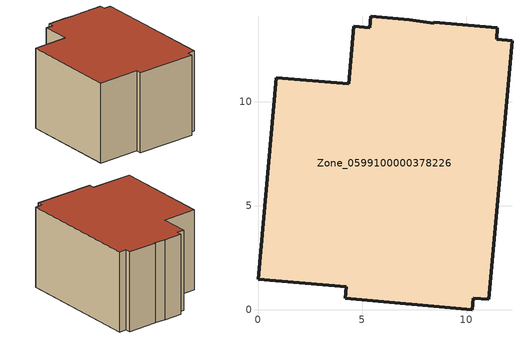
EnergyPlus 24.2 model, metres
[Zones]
Zone_0599100000378226
 floor ground (C_G): 7.27,13.93 8.44,13.76 8.45,13.82 11.51,13.55 11.47,12.99 12.21,12.93 11.08,0.49 10.34,0.55 10.29,0 4.19,0.54 4.25,1.09 0,1.47 0.87,11.14 4.36,10.84 4.61,13.61 5.37,13.54 5.41,14.09 z0
 wall outside (C_F): 10.29,0 10.34,0.55 11.08,0.49 12.21,12.93 11.47,12.99 11.51,13.55 8.45,13.82 8.44,13.76 7.27,13.93 5.41,14.09 5.37,13.54 4.61,13.61 4.36,10.84 0.87,11.14 0,1.47 4.25,1.09 4.19,0.54 10.29,0 z0:8.23
 roof outside (C_R): 11.51,13.55 8.45,13.82 8.44,13.76 7.27,13.93 5.41,14.09 5.37,13.54 4.61,13.61 4.36,10.84 0.87,11.14 0,1.47 4.25,1.09 4.19,0.54 10.29,0 10.34,0.55 11.08,0.49 12.21,12.93 11.47,12.99 z8.23
[BUILDING]
Pand.0599100000378226: North Axis=0; Terrain=City; Loads Convergence Tolerance Value=0.04; Temperature Convergence Tolerance Value=0.4; Solar Distribution=FullExterior; Maximum Number of Warmup Days=25; Minimum Number of Warmup Days=1
[Site:Location]
Rotterdam.The.Hague.AP_ZH_NLD Design_Conditions: Latitude=51.96; Longitude=4.45; Time Zone=1; Elevation=-4.5
[SITE:GROUNDTEMPERATURE:BUILDINGSURFACE]
18, 18, 18, 18, 18, 18, 18, 18, 18, 18, 18, 18
[MATERIAL] Thermal Absorptance=0.9; Solar Absorptance=0.7; Visible Absorptance=0.7
Name | Roughness | Thickness | Conductivity | Density | Specific Heat
G.D.1992-2005 | MediumSmooth | 0.15 | 0.06 | 540 | 1210
F.D.1992-2005 | Rough | 0.3 | 0.12 | 1920 | 840
R.D.1992-2005 | MediumRough | 0.2 | 0.08 | 1500 | 1000
[CONSTRUCTION]
C_G: G.D.1992-2005
C_F: F.D.1992-2005
C_R: R.D.1992-2005
[ZONE]
Zone_0599100000378226: Type=1; Multiplier=1; Ceiling Height=Autocalculate; Volume=Autocalculate; Floor Area=autocalculate; Part of Total Floor Area=Yes
[ZONEINFILTRATION:DESIGNFLOWRATE]
Infil_Zone_0599100000378226: Zone or ZoneList or Space or SpaceList=Zone_0599100000378226; Schedule=AlwaysOn; Design Flow Rate Calculation Method=Flow/Area; Flow Rate per Floor Area=0.0021; Constant Term Coefficient=1; Temperature Term Coefficient=0; Velocity Term Coefficient=0; Velocity Squared Term Coefficient=0
[HVACTEMPLATE:ZONE:IDEALLOADSAIRSYSTEM]
Zone_0599100000378226: Maximum Heating Supply Air Temperature=50; Minimum Cooling Supply Air Temperature=13; Maximum Heating Supply Air Humidity Ratio=0.0156; Minimum Cooling Supply Air Humidity Ratio=0.0077; Heating Limit=NoLimit; Cooling Limit=NoLimit; Dehumidification Control Type=ConstantSensibleHeatRatio; Cooling Sensible Heat Ratio=0.7; Dehumidification Setpoint=60; Humidification Control Type=None; Humidification Setpoint=30; Outdoor Air Method=None; Outdoor Air Flow Rate per Person=0.00944; Outdoor Air Flow Rate per Zone Floor Area=0; Outdoor Air Flow Rate per Zone=0; Demand Controlled Ventilation Type=None; Outdoor Air Economizer Type=NoEconomizer; Heat Recovery Type=None; Sensible Heat Recovery Effectiveness=0.7; Latent Heat Recovery Effectiveness=0.65
[ZONECONTROL:THERMOSTAT]
ThermostatControl_Zone_0599100000378226: Zone or ZoneList=Zone_0599100000378226; Control Type Schedule=DualSetpointControlType; Control 1=Thermostat_Zone_0599100000378226; Temperature Difference Between Cutout And Setpoint=0
[THERMOSTATSETPOINT:DUALSETPOINT]
Thermostat_Zone_0599100000378226: Heating Setpoint Temperature Schedule=HeatingSetpoint_Zone_0599100000378226; Cooling Setpoint Temperature Schedule=CoolingSetpoint_Zone_0599100000378226
[SCHEDULE:COMPACT]
HeatingSetpoint_Zone_0599100000378226: Through: 12/31, For: AllDays, Until: 24:00, 21
CoolingSetpoint_Zone_0599100000378226: Through: 12/31, For: AllDays, Until: 24:00, 24
DualSetpointControlType: Through: 12/31, For: AllDays, Until: 24:00, 4
AlwaysOn: Through: 12/31, For: AllDays, Until: 24:00, 1
